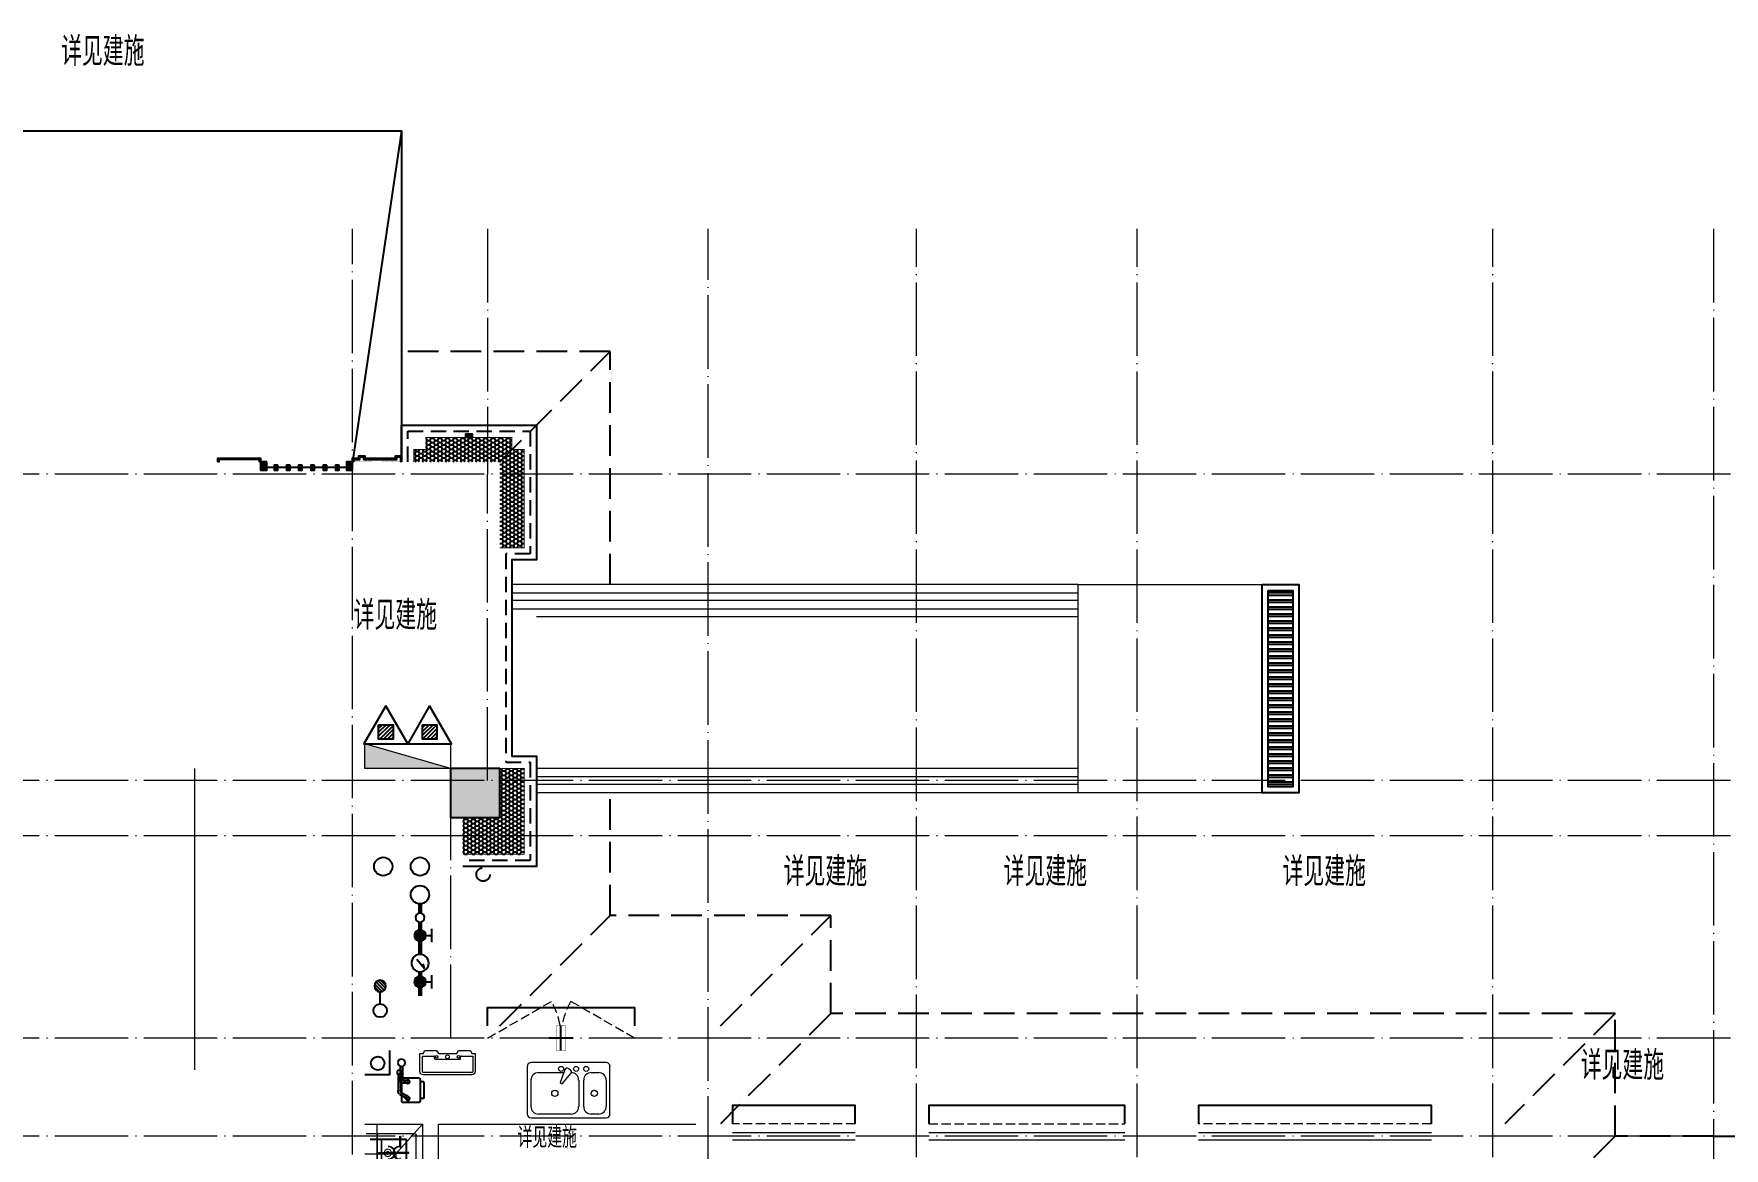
# Model space of a CAD drawing. Extents: x -518115 to 389031, y -231062 to 1628073.
# Drawn here: x 24617 to 38405, y 682660 to 691749 of the extents above; entities that cross this region are included whole.
import ezdxf

# ---------------------------------------------------------------- set-up
doc = ezdxf.new("R2010")
doc.units = 0
doc.header["$LTSCALE"] = 1000
doc.header["$MEASUREMENT"] = 0
for name, pattern in [('DASH', [0.35, 0.25, -0.1]), ('DOTE', [2.42, 2, -0.2, 0.02, -0.2]), ('HIDDEN', [0.375, 0.25, -0.125])]:
    doc.linetypes.add(name, pattern=pattern)
for name, color, linetype in [('A-EQPM-MECH', 191, 'Continuous'), ('AH-FURNITURE', 1, 'Continuous'), ('EQUIP_地漏', 7, 'Continuous'), ('EQUIP_消防', 7, 'Continuous'), ('IP-bath&kitchen-JOHNSON', 4, 'Continuous'), ('PUB_TEXT', 4, 'Continuous'), ('VPIPE-中水', 122, 'Continuous'), ('VPIPE-凝结', 150, 'Continuous'), ('VPIPE-废水', 31, 'Continuous'), ('VPIPE-消防', 1, 'TG_X'), ('VPIPE-给水', 3, 'TG_J'), ('VPIPE-雨水', 4, 'DASH'), ('卫生间', 6, 'Continuous'), ('建筑-排气道', 9, 'Continuous'), ('机电标识类', 1, 'Continuous'), ('污水', 3, 'Continuous'), ('看线', 251, 'Continuous'), ('立面', 73, 'Continuous'), ('立面-看线', 251, 'Continuous'), ('给水', 4, 'Continuous'), ('铝合金', 144, 'Continuous')]:
    doc.layers.add(name, color=color, linetype=linetype)
for name, color, linetype, lineweight in [('DOTE', 19, 'DOTE', 9), ('EQUIP_消火栓', 242, 'Continuous', 18), ('LVTRY', 1, 'Continuous', 13), ('PUB_HATCH', 8, 'Continuous', 9), ('STAIR', 2, 'Continuous', 18), ('WINDOW', 144, 'Continuous', 15), ('平面-栏杆', 135, 'Continuous', 15), ('平面-看线', 45, 'Continuous', 15), ('平面-空调室内机', 176, 'Continuous', 9), ('平面-空调预留孔', 173, 'Continuous', 15), ('空调', 76, 'Continuous', 13), ('立面-洞口示意', 152, 'Continuous', 13)]:
    doc.layers.add(name, color=color, linetype=linetype, lineweight=lineweight)
doc.styles.add('_TCH_AXIS', font='COMPLEX', dxfattribs={"bigfont": 'GBCBIG'})
doc.styles.add('DIM_FONT', font='SIMPLEX.shx', dxfattribs={"width": 0.56})
doc.styles.add('TG_LINETYPE', font='SIMPLEX', dxfattribs={"width": 0.8, "height": 3, "bigfont": 'HZTXT'})
doc.linetypes.add('TG_J', pattern='A,2,-0.22,["J",TG_LINETYPE,S=0.1,R=0,X=-0.18,Y=-0.15],0', length=2.22)
doc.linetypes.add('TG_X', pattern='A,4,-0.3,["X",TG_LINETYPE,S=0.1,R=0,X=-0.23,Y=-0.15],0', length=4.3)

# ---------------------------------------------------------------- blocks, each defined once
blk = doc.blocks.new('rtyg7uyhg')
at = {"layer": 'LVTRY'}
for p, q in [((193590, 45458), (193590, 45069)), ((194235, 45489), (193621, 45489)), ((193682, 45407), (193888, 45407)), ((193896, 45430), (193858, 45326)), ((193875, 45316), (193946, 45401)), ((193926, 45440), (193940, 45432)), ((194112, 45407), (194173, 45407)), ((194265, 45069), (194265, 45458)), ((193621, 45131), (193621, 45346)), ((193858, 45326), (193875, 45316)), ((194010, 45346), (194010, 45131)), ((194051, 45131), (194051, 45346)), ((194235, 45346), (194235, 45131)), ((193621, 45039), (194235, 45039)), ((193948, 45069), (193682, 45069)), ((194173, 45069), (194112, 45069))]:
    blk.add_line(p, q, dxfattribs=at)
for centre, radius in [((193866, 45438), 20.5), ((193989, 45438), 20.5), ((194071, 45438), 20.5), ((193815, 45238), 25.6), ((194137, 45238), 25.6)]:
    blk.add_circle(centre, radius, dxfattribs=at)
for centre, radius, start, end in [((193621, 45458), 30.7, 90, 180), ((193682, 45346), 61.4, 90, 180), ((193916, 45423), 20.5, 60, 159.4623), ((193930, 45414), 20.5, 320.5377, 60), ((193948, 45346), 61.4, 360, 90), ((194112, 45346), 61.4, 90, 180), ((194173, 45346), 61.4, 360, 90), ((194235, 45458), 30.7, 360, 90), ((193682, 45131), 61.4, 180, 270), ((193948, 45131), 61.4, 270, 360), ((194112, 45131), 61.4, 180, 270), ((194173, 45131), 61.4, 270, 360), ((193621, 45069), 30.7, 180, 270), ((194235, 45069), 30.7, 270, 360)]:
    blk.add_arc(centre, radius, start, end, dxfattribs=at)
at = {"layer": 'LVTRY', "style": 'DIM_FONT', "width": 0.8, "flags": 9}
for tag in ['YSIZE', 'XSIZE']:
    blk.add_attdef(tag, (193928, 45488), '', height=0.5, rotation=90, dxfattribs=at)
blk = doc.blocks.new('A$C60D053AF')
at = {"layer": 'AH-FURNITURE', "color": 8}
for p, q in [((233, -90), (128, -90)), ((233, -110), (128, -110)), ((193, -71), (328, -71)), ((193, -91), (328, -91)), ((245, -129), (245, -122)), ((265, -129), (265, -122)), ((342, -97), (370, -143)), ((356, -83), (384, -129)), ((255, -281), (255, -251)), ((393, -281), (393, -251)), ((255, -281), (393, -281))]:
    blk.add_line(p, q, dxfattribs=at)
for points in [[(170, -68, 1), (170, -94), (193, -94), (193, -68)], [(234, -251), (414, -251, 0.414214), (424, -241), (424, -111, 0.414214), (414, -101), (234, -101, 0.414214), (224, -111), (224, -241, 0.414214)], [(268, -122), (268, -107, 0.414214), (248, -87), (233, -87), (233, -113), (242, -113), (242, -122)], [(242, -152, 1), (268, -152), (268, -129), (242, -129)], [(384, -161, 1), (402, -143), (386, -127), (368, -145)]]:
    blk.add_lwpolyline(points, format="xyb", close=True, dxfattribs=at)
for centre, radius in [((100, -100), 30), ((255, -152), 15), ((393, -152), 15), ((255, -152), 10), ((393, -152), 10)]:
    blk.add_circle(centre, radius, dxfattribs=at)
for radius in [40, 20]:
    blk.add_arc((328, -111), radius, 45, 90, dxfattribs=at)
blk = doc.blocks.new('A-Kitchen-7')
at = {"layer": 'LVTRY'}
for p, q in [((-519, 780), (-7, 834)), ((-515, 756), (-519, 780)), ((-4, 811), (-515, 756)), ((515, 756), (-515, 756)), ((-515, 756), (-515, 40)), ((-486, 761), (-485, 756)), ((-29, 767), (-112, 756)), ((-29, 767), (-35, 806)), ((-7, 834), (-4, 811)), ((515, 780), (0, 780)), ((0, 756), (0, 780)), ((515, 756), (515, 780)), ((515, 40), (515, 756)), ((-515, 40), (515, 40))]:
    blk.add_line(p, q, dxfattribs=at)
blk.add_lwpolyline([(-469, 40), (-469, 0), (469, 0), (469, 40)], close=True, dxfattribs=at)
blk = doc.blocks.new('*U70')
h = blk.add_hatch(color=5)
h.set_gradient(color1=(0, 0, 255), rotation=180, tint=1)
h.paths.add_polyline_path([(0, 0), (-6.35, -6.35), (-6.35, -2.159), (-15, -2.159), (-15, 2.159), (-6.35, 2.159), (-6.35, 6.35)])
at = {"color": 0, "linetype": 'Continuous'}
blk.add_lwpolyline([(0, 0), (-6.35, -6.35), (-6.35, -2.159), (-15, -2.159), (-15, 2.159), (-6.35, 2.159), (-6.35, 6.35)], close=True, dxfattribs=at)
blk = doc.blocks.new('sgrsefv')
at = {"layer": 'PUB_HATCH'}
blk.add_hatch(color=256, dxfattribs=at).paths.add_polyline_path([(1112933, 840916), (1112933, 840646), (1113073, 840646), (1113073, 840661), (1112968, 840661), (1112948, 840681), (1112948, 840881), (1112968, 840901), (1113288, 840901), (1113308, 840881), (1113308, 840681), (1113288, 840661), (1113183, 840661), (1113183, 840646), (1113323, 840646), (1113323, 840916)])
at = {"layer": 'LVTRY', "color": 1}
for p, q in [((1113073, 840661), (1113073, 840646)), ((1113183, 840661), (1113183, 840646))]:
    blk.add_line(p, q, dxfattribs=at)
for points in [[(1112918, 840931), (1113338, 840931), (1113338, 840631), (1112918, 840631)], [(1112933, 840916), (1113323, 840916), (1113323, 840646), (1112933, 840646)], [(1113288, 840661), (1112968, 840661), (1112948, 840681), (1112948, 840881), (1112968, 840901), (1113288, 840901), (1113308, 840881), (1113308, 840681), (1113288, 840661)]]:
    blk.add_lwpolyline(points, close=True, dxfattribs=at)
at = {"layer": '立面-洞口示意'}
blk.add_lwpolyline([(1112918, 840931), (1113182, 840837), (1113338, 840631)], dxfattribs=at)
at = {"layer": '建筑-排气道', "xscale": -5, "yscale": 5, "zscale": 5, "rotation": 270}
blk.add_blockref('*U70', (1113118, 840599), dxfattribs=at)
blk = doc.blocks.new('FRSDFDGDGDRGDR')
at = {"layer": '平面-空调预留孔'}
for p, q in [((699612, 775044), (699612, 775441)), ((699619, 775448), (699746, 775448)), ((699720, 775342), (699720, 775143)), ((699727, 775349), (699740, 775349)), ((699746, 775448), (699746, 775355)), ((699746, 775037), (699619, 775037)), ((699727, 775136), (699740, 775136)), ((699746, 775130), (699746, 775037))]:
    blk.add_line(p, q, dxfattribs=at)
blk.add_lwpolyline([(699766, 775167), (699793, 775154), (699793, 775057), (699766, 775044), (699766, 775018), (699619, 775018, -0.414214), (699593, 775044), (699593, 775441, -0.414214), (699619, 775468), (699766, 775468), (699766, 775441), (699793, 775428), (699793, 775332), (699766, 775318)], format="xyb", close=True, dxfattribs=at)
for centre, radius in [((699740, 775332), 10.6), ((699740, 775243), 15.8), ((699740, 775154), 10.6)]:
    blk.add_circle(centre, radius, dxfattribs=at)
for centre, start, end in [((699619, 775441), 90, 180), ((699727, 775342), 90, 180), ((699740, 775355), 270, 360), ((699619, 775044), 180, 270), ((699727, 775143), 180, 270), ((699740, 775130), 0, 90)]:
    blk.add_arc(centre, 6.6, start, end, dxfattribs=at)
blk = doc.blocks.new('GDGDRGDRGRD')
at = {"layer": 'LVTRY', "color": 251}
for p, q in [((430081, 371515), (429865, 371758)), ((430335, 371758), (429865, 371758)), ((429865, 371758), (429865, 370858)), ((430235, 370858), (430235, 371758)), ((430335, 371515), (430081, 371515)), ((430081, 371515), (430081, 371100)), ((429865, 370858), (430081, 371100)), ((430081, 371100), (430335, 371100)), ((429865, 370858), (430335, 370858))]:
    blk.add_line(p, q, dxfattribs=at)
at = {"layer": 'LVTRY'}
for p, q in [((429915, 370948), (429915, 371668)), ((429925, 371678), (430325, 371678)), ((429995, 371628), (429995, 371418)), ((430000, 371628), (430000, 371418)), ((430290, 371638), (430005, 371638)), ((430290, 371633), (430005, 371633)), ((430045, 371658), (430045, 371568)), ((430050, 371658), (430045, 371658)), ((430050, 371568), (430050, 371658)), ((430195, 371418), (430195, 371628)), ((430200, 371418), (430200, 371628)), ((430235, 371668), (430235, 370948)), ((429975, 371526), (430102, 371526)), ((429975, 371521), (429975, 371526)), ((430102, 371521), (429975, 371521)), ((430045, 371568), (430050, 371568)), ((430045, 371388), (430045, 371478)), ((430045, 371478), (430050, 371478)), ((430050, 371478), (430050, 371388)), ((430220, 371526), (430092, 371526)), ((430092, 371526), (430092, 371521)), ((430092, 371521), (430220, 371521)), ((430102, 371526), (430102, 371521)), ((430220, 371521), (430220, 371526)), ((430235, 371100), (430235, 371515)), ((429935, 371358), (429974, 371358)), ((429955, 371339), (429955, 371378)), ((430005, 371413), (430290, 371413)), ((430005, 371408), (430290, 371408)), ((430050, 371388), (430045, 371388)), ((429935, 371258), (429974, 371258)), ((429955, 371239), (429955, 371278)), ((429995, 370988), (429995, 371198)), ((430000, 370988), (430000, 371198)), ((430005, 371208), (430290, 371208)), ((430005, 371203), (430290, 371203)), ((430045, 371228), (430045, 371138)), ((430050, 371228), (430045, 371228)), ((430050, 371138), (430050, 371228)), ((430195, 371198), (430195, 370988)), ((430200, 371198), (430200, 370988)), ((430102, 371096), (429975, 371096)), ((429975, 371096), (429975, 371091)), ((429975, 371091), (430102, 371091)), ((430045, 371138), (430050, 371138)), ((430045, 370958), (430045, 371048)), ((430045, 371048), (430050, 371048)), ((430050, 371048), (430050, 370958)), ((430092, 371091), (430092, 371096)), ((430092, 371096), (430220, 371096)), ((430220, 371091), (430092, 371091)), ((430102, 371091), (430102, 371096)), ((430220, 371096), (430220, 371091)), ((430325, 370938), (429925, 370938)), ((430290, 370983), (430005, 370983)), ((430290, 370978), (430005, 370978)), ((430050, 370958), (430045, 370958))]:
    blk.add_line(p, q, dxfattribs=at)
blk.add_lwpolyline([(429609, 370758), (429735, 370758), (429735, 371758), (427635, 371758)], dxfattribs=at)
for centre, radius in [((430147, 371523), 29.7), ((430147, 371523), 11.7), ((429955, 371358), 17), ((429955, 371258), 17), ((430147, 371093), 29.7), ((430147, 371093), 11.7)]:
    blk.add_circle(centre, radius, dxfattribs=at)
for centre, radius, start, end in [((429925, 371668), 10, 90, 180), ((430005, 371628), 10, 90, 180), ((430005, 371628), 5, 90, 180), ((430190, 371628), 10, 0, 90), ((430190, 371628), 5, 0, 90), ((430225, 371668), 10, 0, 90), ((430047, 371523), 56.7, 2.2742, 87.7258), ((430047, 371523), 52.2, 2.4704, 87.5296), ((430047, 371523), 56.7, 272.2742, 357.7258), ((430047, 371523), 52.2, 272.4704, 357.5296), ((430147, 371523), 56.7, 92.2742, 177.7258), ((430147, 371523), 56.7, 182.2742, 267.7258), ((430147, 371523), 52.2, 92.4704, 177.5296), ((430147, 371523), 52.2, 182.4704, 267.5296), ((430005, 371418), 10, 180, 270), ((430005, 371418), 5, 180, 270), ((430190, 371418), 5, 270, 0), ((430190, 371418), 10, 270, 0), ((430005, 371198), 10, 90, 180), ((430005, 371198), 5, 90, 180), ((430190, 371198), 10, 0, 90), ((430190, 371198), 5, 0, 90), ((430047, 371093), 56.7, 2.2742, 87.7258), ((430047, 371093), 52.2, 2.4704, 87.5296), ((430047, 371093), 56.7, 272.2742, 357.7258), ((430047, 371093), 52.2, 272.4704, 357.5296), ((430147, 371093), 56.7, 92.2742, 177.7258), ((430147, 371093), 56.7, 182.2742, 267.7258), ((430147, 371093), 52.2, 92.4704, 177.5296), ((430147, 371093), 52.2, 182.4704, 267.5296), ((429925, 370948), 10, 180, 270), ((430005, 370988), 10, 180, 270), ((430005, 370988), 5, 180, 270), ((430190, 370988), 5, 270, 0), ((430190, 370988), 10, 270, 0), ((430225, 370948), 10, 270, 0)]:
    blk.add_arc(centre, radius, start, end, dxfattribs=at)
at = {"xscale": -1, "rotation": 270}
blk.add_blockref('FRSDFDGDGDRGDR', (-345583, -327434), dxfattribs=at)
for name, p, rotation in [('A$C60D053AF', (430135, 372358), 270), ('sgrsefv', (1543253, 1211090), 180)]:
    blk.add_blockref(name, p, dxfattribs=dict(rotation=rotation))
at = {"xscale": -1}
blk.add_blockref('rtyg7uyhg', (622600, 326770), dxfattribs=at)
at = {"layer": 'LVTRY', "color": 1, "extrusion": (0, 0, -1), "xscale": -0.7999999999883585, "yscale": 0.7999999999883585, "zscale": -0.7999999999883585}
blk.add_blockref('A-Kitchen-7', (-429197, 370159), dxfattribs=at)
blk = doc.blocks.new('A$C2705576B')
at = {"layer": '给水'}
h = blk.add_hatch(color=256, dxfattribs=at)
edge = h.paths.add_edge_path()
edge.add_arc((417, -1741), 47.2, 0, 360)
h = blk.add_hatch(color=256, dxfattribs=at)
edge = h.paths.add_edge_path()
edge.add_arc((795, -1741), 47.2, 0, 360)
for p, q in [((363, -1645), (472, -1645)), ((417, -1741), (417, -1645)), ((740, -1645), (849, -1645)), ((795, -1741), (795, -1645)), ((601, -1768), (525, -1704)), ((525, -1704), (564, -1715))]:
    blk.add_line(p, q, dxfattribs=at)
at = {"layer": '给水', "const_width": 35.4}
for points in [[(499, -1741), (302, -1741)], [(903, -1741), (641, -1741)], [(1053, -1741), (978, -1741)]]:
    blk.add_lwpolyline(points, dxfattribs=at)
at = {"layer": '给水'}
for centre, radius in [((417, -1741), 47.2), ((570, -1741), 70.8), ((795, -1741), 47.2), ((941, -1741), 37.5)]:
    blk.add_circle(centre, radius, dxfattribs=at)
blk = doc.blocks.new('$TwtSys$00000141')
at = {"color": 1}
for p, q in [((-47, 4), (-5, 46)), ((-47, 4), (-5, 46)), ((-44, -18), (18, 44)), ((-44, -18), (18, 44)), ((-33, -33), (33, 33)), ((-33, -33), (33, 33)), ((-16, -44), (44, 16)), ((-16, -44), (44, 16)), ((6, -46), (46, -6)), ((6, -46), (46, -6))]:
    blk.add_line(p, q, dxfattribs=at)
blk.add_circle((0, 0), 47, dxfattribs=at)
blk.add_circle((0, 0), 47, dxfattribs=at)
blk = doc.blocks.new('dongkong')
blk.add_wipeout([(-603756, 210771), (-603756, 210571), (-603836, 210571), (-603836, 210771)])
at = {"layer": '机电标识类', "color": 250, "linetype": 'DASH', "ltscale": 400}
for p, q in [((-603796, 210771), (-603796, 210571)), ((-603896, 210671), (-603696, 210671))]:
    blk.add_line(p, q, dxfattribs=at)
at = {"layer": '空调', "color": 6, "linetype": 'DASH', "const_width": 2}
blk.add_lwpolyline([(-603756, 210771), (-603756, 210571), (-603836, 210571), (-603836, 210771)], close=True, dxfattribs=at)
blk = doc.blocks.new('A$C1F074C3D')
at = {"layer": 'STAIR'}
blk.add_line((-1190, 4160), (-1190, 1703), dxfattribs=at)
blk = doc.blocks.new('$TwtSys$00000434')
for p, q in [((-0.5, 0.5), (-0.5, -0.5)), ((-0.5, -0.5), (0.5, 0.5)), ((0.5, 0.5), (-0.5, 0.5)), ((0.5, -0.5), (0.5, 0.5)), ((-0.5, -0.5), (0.5, -0.5))]:
    blk.add_line(p, q)
blk.add_solid([(0.5, -0.5), (0.5, 0.5), (-0.5, -0.5)])
blk = doc.blocks.new('$TwtSys$00000546')
h = blk.add_hatch()
h.set_pattern_fill('ANSI31', color=1, scale=200, style=0)
h.set_pattern_definition([(45, (-38543.802, -6670.83), (-17.67767, 17.67767), [])])
h.paths.add_polyline_path([(-65, 174), (65, 174), (65, 44), (-65, 44)])
at = {"color": 1}
for points in [[(0, 344), (-198, 0), (198, 0)], [(-65, 174), (65, 174), (65, 44), (-65, 44)]]:
    blk.add_lwpolyline(points, close=True, dxfattribs=at)
blk = doc.blocks.new('HFHFTHFD')
at = {"layer": 'DOTE', "linetype": 'DOTE', "ltscale": 0.3}
for p, q in [((434517, 603949), (434517, 612949)), ((437417, 604549), (437417, 612949)), ((439117, 601749), (439117, 612949)), ((440917, 601749), (440917, 612949)), ((443817, 601749), (443817, 612949)), ((445617, 612949), (445617, 593449)), ((472617, 610949), (418617, 610949)), ((435617, 608449), (435617, 610949)), ((472617, 608449), (418617, 608449)), ((435317, 606349), (435317, 608449)), ((472617, 607999), (418617, 607999)), ((472617, 606349), (418617, 606349)), ((472617, 605549), (418617, 605549))]:
    blk.add_line(p, q, dxfattribs=at)
blk = doc.blocks.new('A$C148B7D8E')
at = {"layer": '卫生间', "color": 159, "linetype": 'DASH', "true_color": 0x22346e}
for p, q in [((15200, 14500), (16100, 15400)), ((15200, 9900), (16100, 10800)), ((17000, 9900), (17900, 10800)), ((17900, 10000), (17000, 9100)), ((24300, 10000), (23400, 9100)), ((24300, 9000), (23400, 8100))]:
    blk.add_line(p, q, dxfattribs=at)
for points in [[(16100, 13500), (16100, 15400), (14400, 15400)], [(25100, 9000), (24300, 9000), (24300, 10000), (17900, 10000), (17900, 10800), (16100, 10800), (16100, 11800)]]:
    blk.add_lwpolyline(points, dxfattribs=at)
blk = doc.blocks.new('A$C028C60F5')
at = {"color": 6}
blk.add_lwpolyline([(400, 0), (0, 0), (0, -400), (400, -400)], close=True, dxfattribs=at)
at = {"layer": 'PUB_HATCH'}
blk.add_solid([(0, -400), (400, -400), (0, 0), (400, 0)], dxfattribs=at)
blk = doc.blocks.new('A$C3EFA6995')
for p in [(9700, -2400), (15900, -2400)]:
    blk.add_blockref('A$C028C60F5', p)
blk = doc.blocks.new('A$C787F6C08')
h = blk.add_hatch()
h.set_pattern_fill('ANSI32', color=246, scale=12, angle=135)
h.set_pattern_definition([(180, (0, 0), (-4e-15, -57.15), []), (180, (-19.05, 19.05), (-4e-15, -57.15), [])])
h.paths.add_polyline_path([(50, -1650), (250, -1650), (250, -50), (50, -50)])
at = {"color": 246}
for points in [[(0, 0), (300, 0), (300, -1700), (0, -1700)], [(50, -50), (250, -50), (250, -1650), (50, -1650)]]:
    blk.add_lwpolyline(points, close=True, dxfattribs=at)

msp = doc.modelspace()

# ---------------------------------------------------------------- hatches: boundary and pattern name
at = {"layer": '立面'}
h = msp.add_hatch(dxfattribs=at)
h.set_pattern_fill('ANSI31', color=251, scale=2)
h.set_pattern_definition([(45, (-866233.452, -107108.3295), (-2.24506403, 2.24506403), [])])
h.paths.add_polyline_path([(28191.3, 688457.2), (28141.3, 688457.2), (28141.3, 688487.2), (28191.3, 688487.2)])
h = msp.add_hatch(dxfattribs=at)
h.set_pattern_fill('ANSI31', color=251, scale=2)
h.set_pattern_definition([(45, (-866433.452, -108177.829), (-2.24506403, 2.24506403), [])])
edge = h.paths.add_edge_path()
edge.add_line((26466.6, 688257.2), (26456.6, 688257.2))
edge.add_line((26456.6, 688257.2), (26456.6, 688277.2))
edge.add_line((26456.6, 688277.2), (26126.6, 688277.2))
edge.add_line((26126.6, 688277.2), (26126.6, 688257.3))
edge.add_line((26126.6, 688257.3), (26116.6, 688257.2))
edge.add_line((26116.6, 688257.2), (26116.6, 688287.2))
edge.add_line((26116.6, 688287.2), (26466.6, 688287.2))
edge.add_line((26466.6, 688287.2), (26466.6, 688257.2))
h = msp.add_hatch(dxfattribs=at)
h.set_pattern_fill('ANSI31', color=251, scale=2)
h.set_pattern_definition([(45, (-677585.9357, -266823.3383), (-2.24506403, 2.24506403), [])])
h.paths.add_polyline_path([(26516.6, 688257.2), (26466.6, 688257.2), (26466.6, 688190.5), (26516.6, 688190.5)])
h = msp.add_hatch(dxfattribs=at)
h.set_pattern_fill('ANSI31', color=251, scale=2)
h.set_pattern_definition([(45, (-677675.9383, -266823.3472), (-2.24506403, 2.24506403), [])])
h.paths.add_polyline_path([(26606.6, 688230.2), (26576.6, 688230.2), (26576.6, 688190.5), (26606.6, 688190.5)])
h = msp.add_hatch(dxfattribs=at)
h.set_pattern_fill('ANSI31', color=251, scale=2)
h.set_pattern_definition([(45, (-677775.9383, -266823.3463), (-2.24506403, 2.24506403), [])])
h.paths.add_polyline_path([(26706.6, 688230.2), (26676.6, 688230.2), (26676.6, 688190.5), (26706.6, 688190.5)])
h = msp.add_hatch(dxfattribs=at)
h.set_pattern_fill('ANSI31', color=251, scale=2)
h.set_pattern_definition([(45, (-677875.9383, -266823.3454), (-2.24506403, 2.24506403), [])])
h.paths.add_polyline_path([(26806.6, 688230.2), (26776.6, 688230.2), (26776.6, 688190.5), (26806.6, 688190.5)])
h = msp.add_hatch(dxfattribs=at)
h.set_pattern_fill('ANSI31', color=251, scale=2)
h.set_pattern_definition([(45, (-677975.9383, -266823.3444), (-2.24506403, 2.24506403), [])])
h.paths.add_polyline_path([(26906.6, 688230.2), (26876.6, 688230.2), (26876.6, 688190.5), (26906.6, 688190.5)])
h = msp.add_hatch(dxfattribs=at)
h.set_pattern_fill('ANSI31', color=251, scale=2)
h.set_pattern_definition([(45, (-678075.9383, -266823.3435), (-2.24506403, 2.24506403), [])])
h.paths.add_polyline_path([(27006.6, 688230.2), (26976.6, 688230.2), (26976.6, 688190.5), (27006.6, 688190.5)])
h = msp.add_hatch(dxfattribs=at)
h.set_pattern_fill('ANSI31', color=251, scale=2)
h.set_pattern_definition([(45, (-678175.9383, -266823.3426), (-2.24506403, 2.24506403), [])])
h.paths.add_polyline_path([(27106.6, 688230.2), (27076.6, 688230.2), (27076.6, 688190.5), (27106.6, 688190.5)])
h = msp.add_hatch(dxfattribs=at)
h.set_pattern_fill('ANSI31', color=251, scale=2)
h.set_pattern_definition([(45, (-678285.939, -266823.342), (-2.24506403, 2.24506403), [])])
h.paths.add_polyline_path([(27216.6, 688257.2), (27166.6, 688257.2), (27166.6, 688190.5), (27216.6, 688190.5)])
h = msp.add_hatch(dxfattribs=at)
h.set_pattern_fill('ANSI31', color=251, scale=2)
h.set_pattern_definition([(45, (-678225.7032, -266823.1597), (-2.24506403, 2.24506403), [])])
h.paths.add_polyline_path([(27616.3, 688257.3), (27216.6, 688257.3), (27216.6, 688287.3), (27266.6, 688287.3), (27266.6, 688307.4), (27316.6, 688307.4), (27316.6, 688287.4), (27566.5, 688287.1), (27566.6, 688307.4), (27616.3, 688307.4)])
h.paths.add_polyline_path([(27606.3, 688257.3), (27226.6, 688257.3), (27226.6, 688277.3), (27276.6, 688277.3), (27276.6, 688297.4), (27306.6, 688297.4), (27306.6, 688277.4), (27576.4, 688277.1), (27576.5, 688297.4), (27606.3, 688297.4)])
at = {"layer": '立面-看线'}
h = msp.add_hatch(dxfattribs=at)
h.set_pattern_fill('HONEY', color=256, scale=13)
h.set_pattern_definition([(0, (-407200.637, 156240.446), (30.95625, 17.872595), [20.6375, -41.275]), (120, (-407200.637, 156240.446), (-30.9562463, 17.8726014), [20.6375, -41.275]), (60, (-407200.637, 156240.446), (3.7e-06, 35.7451964), [-41.275, 20.6375])])
h.paths.add_polyline_path([(27816.3, 688357.2), (27816.3, 688457.2), (28516.3, 688457.2), (28516.3, 688357.2), (28616.3, 688357.2), (28616.3, 687557.2), (28416.6, 687557.2), (28416.6, 688257.2), (27717.2, 688257.2), (27717.2, 688357.2)])
h = msp.add_hatch(dxfattribs=at)
h.set_pattern_fill('HONEY', color=256, scale=13)
h.set_pattern_definition([(0, (-407300, 152740.447), (30.95625, 17.872595), [20.6375, -41.275]), (120, (-407300, 152740.447), (-30.9562463, 17.8726014), [20.6375, -41.275]), (60, (-407300, 152740.447), (3.7e-06, 35.7451964), [-41.275, 20.6375])])
h.paths.add_polyline_path([(28116.6, 685357.2), (28416.6, 685357.2), (28416.6, 685757.2), (28616, 685757.2), (28616, 685057.2), (28116.6, 685057.2)])

# ---------------------------------------------------------------- linework, layer by layer
at = {"color": 1, "const_width": 8}
for points in [[(28416.6, 687557.2), (28616.3, 687557.2), (28616.3, 688357.2), (28516.3, 688357.2), (28516.3, 688457.2), (28226.3, 688457.2), (28226.3, 688457.2), (28106.3, 688457.2), (28106.3, 688457.2), (27816.3, 688457.2), (27816.3, 688357.2), (27716.3, 688357.2), (27716.3, 688257.2)], [(28416.6, 685757.2), (28616.6, 685757.2), (28616.6, 685057.2), (28116.6, 685057.2)]]:
    msp.add_lwpolyline(points, dxfattribs=at)
at = {"layer": 'A-EQPM-MECH', "color": 2}
for points in [[(22616.8, 688257.2), (22616.8, 690957.2), (27616.8, 690957.2), (27616.8, 688257.2)], [(27616.6, 690957.2), (27216.6, 688257.2)]]:
    msp.add_lwpolyline(points, dxfattribs=at)
at = {"layer": 'DOTE', "linetype": 'DOTE', "ltscale": 0.3}
msp.add_line((28316.6, 690157.2), (28316.6, 688157.2), dxfattribs=at)
at = {"layer": 'IP-bath&kitchen-JOHNSON', "color": 8}
msp.add_lwpolyline([(27516.6, 683457.2), (27516.6, 683257.2), (27316.6, 683257.2)], dxfattribs=at)
at = {"layer": 'STAIR'}
msp.add_line((28716.3, 686997.4), (33136.3, 686997.4), dxfattribs=at)
msp.add_lwpolyline([(33136.3, 687257.4), (34636.3, 687257.4), (34636.3, 685557.4), (33136.3, 685557.4)], close=True, dxfattribs=at)
at = {"layer": 'VPIPE-中水', "linetype": 'Continuous'}
msp.add_circle((27421.8, 683352.2), 55, dxfattribs=at)
at = {"layer": 'VPIPE-凝结'}
msp.add_line((27441.6, 683837.2), (27441.6, 683935.2), dxfattribs=at)
at = {"layer": 'VPIPE-废水'}
msp.add_circle((27441.6, 683782.2), 55, dxfattribs=at)
at = {"layer": 'VPIPE-消防', "linetype": 'Continuous'}
msp.add_circle((27466.6, 684957.2), 75, dxfattribs=at)
at = {"layer": 'VPIPE-给水', "linetype": 'Continuous'}
for centre in [(27766.6, 684957.2), (27766.6, 684727.2)]:
    msp.add_circle(centre, 75, dxfattribs=at)
at = {"layer": 'VPIPE-雨水'}
msp.add_circle((28281.6, 684892.2), 55, dxfattribs=at)
at = {"layer": 'WINDOW', "color": 250, "linetype": 'DASH', "ltscale": 0.3}
for points in [[(28318.4, 683557.2), (28838, 683857.2, -0.1316523), (28918.4, 683557.2)], [(29516.6, 683557.2), (28997, 683857.2, 0.1316523), (28916.6, 683557.2)]]:
    msp.add_lwpolyline(points, format="xyb", dxfattribs=at)
at = {"layer": '平面-栏杆'}
for p, q in [((33136.3, 687187.4), (28516.6, 687187.4)), ((33136.3, 687127.4), (28516.6, 687127.4)), ((33136.3, 685687.4), (28716.6, 685687.4)), ((33136.3, 685627.4), (28716.6, 685627.4))]:
    msp.add_line(p, q, dxfattribs=at)
for points in [[(30316.6, 682787.3), (31316.6, 682787.5)], [(30316.6, 682727.3), (31316.6, 682727.5)], [(31916.6, 682787.2), (33516.6, 682787.5)], [(31916.6, 682727.2), (33516.6, 682727.5)], [(34116.6, 682787.2), (36016.6, 682787.5)], [(34116.6, 682727.2), (36016.6, 682727.5)]]:
    msp.add_lwpolyline(points, dxfattribs=at)
at = {"layer": '平面-看线'}
for p, q in [((33136.3, 687257.4), (28516.6, 687257.4)), ((33136.3, 687057.4), (33136.3, 687257.4)), ((33136.3, 687057.4), (28516.6, 687057.4)), ((33136.3, 685757.4), (28716.6, 685757.4)), ((33136.3, 685557.4), (33136.3, 685757.4)), ((33136.3, 685557.4), (28716.6, 685557.4))]:
    msp.add_line(p, q, dxfattribs=at)
at = {"layer": '平面-看线', "linetype": 'DASH', "ltscale": 0.3}
for points in [[(31316.6, 682857.2), (30316.6, 682857.2)], [(31916.6, 682857.2), (33516.6, 682857.2)], [(36016.6, 682857.2), (34116.6, 682857.2)]]:
    msp.add_lwpolyline(points, dxfattribs=at)
at = {"layer": '看线', "color": 201}
msp.add_lwpolyline([(27616.3, 688257.2), (27616.3, 688557.2), (28716.3, 688557.2), (28716.3, 687457.2), (28516.6, 687457.2), (28516.6, 685857.2), (28716.6, 685857.2), (28716.6, 684957.2), (28116.6, 684957.2)], dxfattribs=at)
at = {"layer": '看线', "color": 201, "linetype": 'HIDDEN', "ltscale": 0.5}
msp.add_lwpolyline([(27666.3, 688257.2), (27666.3, 688507.2), (28666.3, 688507.2), (28666.3, 687507.2), (28466.6, 687507.2), (28466.6, 685807.2), (28666.6, 685807.2), (28666.6, 685007.2), (28116.6, 685007.2)], dxfattribs=at)
at = {"layer": '看线', "color": 202, "ltscale": 0.5}
for points in [[(31316.6, 682857.2), (31316.6, 683007.2), (30316.6, 683007.2), (30316.6, 682857.2)], [(33516.6, 682857.2), (33516.6, 683007.2), (31916.6, 683007.2), (31916.6, 682857.2)], [(36016.6, 682857.2), (36016.6, 683007.2), (34116.6, 683007.2), (34116.6, 682857.2)]]:
    msp.add_lwpolyline(points, dxfattribs=at)
at = {"layer": '立面', "color": 6}
for p, q in [((27006.6, 688230.2), (26976.6, 688230.2)), ((26976.6, 688230.2), (26976.6, 688190.5)), ((26976.6, 688190.5), (27006.6, 688190.5)), ((27006.6, 688190.5), (27006.6, 688230.2))]:
    msp.add_line(p, q, dxfattribs=at)
at = {"layer": '立面', "color": 251}
msp.add_lwpolyline([(28191.3, 688457.2), (28141.3, 688457.2), (28141.3, 688487.2), (28191.3, 688487.2)], close=True, dxfattribs=at)
msp.add_lwpolyline([(26466.6, 688257.2), (26456.6, 688257.2), (26456.6, 688277.2), (26126.6, 688277.2), (26126.6, 688257.3), (26116.6, 688257.2), (26116.6, 688287.2), (26466.6, 688287.2), (26466.6, 688257.2)], dxfattribs=at)
at = {"layer": '立面', "color": 6}
for points in [[(26516.6, 688257.2), (26466.6, 688257.2), (26466.6, 688190.5), (26516.6, 688190.5)], [(26606.6, 688230.2), (26576.6, 688230.2), (26576.6, 688190.5), (26606.6, 688190.5)], [(26706.6, 688230.2), (26676.6, 688230.2), (26676.6, 688190.5), (26706.6, 688190.5)], [(26806.6, 688230.2), (26776.6, 688230.2), (26776.6, 688190.5), (26806.6, 688190.5)], [(26906.6, 688230.2), (26876.6, 688230.2), (26876.6, 688190.5), (26906.6, 688190.5)], [(27216.6, 688257.2), (27166.6, 688257.2), (27166.6, 688190.5), (27216.6, 688190.5)]]:
    msp.add_lwpolyline(points, close=True, dxfattribs=at)
at = {"layer": '铝合金', "color": 6}
for p, q in [((26576.6, 688210.3), (26516.6, 688210.3)), ((26676.6, 688210.3), (26606.6, 688210.3)), ((26776.6, 688210.3), (26706.6, 688210.3)), ((26876.6, 688210.3), (26806.6, 688210.3)), ((26976.6, 688210.3), (26906.6, 688210.3)), ((27076.6, 688210.3), (27006.6, 688210.3)), ((27166.6, 688210.3), (27106.6, 688210.3))]:
    msp.add_line(p, q, dxfattribs=at)
for points in [[(28191.3, 688457.2), (28141.3, 688457.2), (28141.3, 688487.2), (28191.3, 688487.2)], [(26516.6, 688257.2), (26466.6, 688257.2), (26466.6, 688190.5), (26516.6, 688190.5)], [(26606.6, 688230.2), (26576.6, 688230.2), (26576.6, 688190.5), (26606.6, 688190.5)], [(26706.6, 688230.2), (26676.6, 688230.2), (26676.6, 688190.5), (26706.6, 688190.5)], [(26806.6, 688230.2), (26776.6, 688230.2), (26776.6, 688190.5), (26806.6, 688190.5)], [(26906.6, 688230.2), (26876.6, 688230.2), (26876.6, 688190.5), (26906.6, 688190.5)], [(27006.6, 688230.2), (26976.6, 688230.2), (26976.6, 688190.5), (27006.6, 688190.5)], [(27106.6, 688230.2), (27076.6, 688230.2), (27076.6, 688190.5), (27106.6, 688190.5)], [(27216.6, 688257.2), (27166.6, 688257.2), (27166.6, 688190.5), (27216.6, 688190.5)]]:
    msp.add_lwpolyline(points, close=True, dxfattribs=at)
for points in [[(26466.6, 688257.2), (26456.6, 688257.2), (26456.6, 688277.2), (26126.6, 688277.2), (26126.6, 688257.3), (26116.6, 688257.2), (26116.6, 688287.2), (26466.6, 688287.2), (26466.6, 688257.2)], [(27216.6, 688257.3), (27216.6, 688287.3), (27266.6, 688287.3), (27266.6, 688307.4), (27316.6, 688307.4), (27316.6, 688287.4), (27566.5, 688287.1), (27566.6, 688307.4), (27616.3, 688307.4), (27616.3, 688257.3)], [(27226.6, 688257.3), (27226.6, 688277.3), (27276.6, 688277.3), (27276.6, 688297.4), (27306.6, 688297.4), (27306.6, 688277.4), (27576.4, 688277.1), (27576.5, 688297.4), (27606.3, 688297.4), (27606.3, 688257.3)]]:
    msp.add_lwpolyline(points, dxfattribs=at)

# ---------------------------------------------------------------- block references
at = {"xscale": -1}
for name, p in [('A$C148B7D8E', (63416.6, 673757.2)), ('GDGDRGDRGRD', (457651.4, 311098.8))]:
    msp.add_blockref(name, p, dxfattribs=at)
for name, p in [('A$C787F6C08', (34636.3, 687257.4)), ('A$C3EFA6995', (12116.6, 688157.2)), ('A$C1F074C3D', (27116.6, 681597.2))]:
    msp.add_blockref(name, p)
at = {"layer": 'EQUIP_地漏', "xscale": -1, "rotation": 359.999999999891}
msp.add_blockref('$TwtSys$00000141', (27441.6, 683982.2), dxfattribs=at)
at = {"layer": 'EQUIP_消火栓', "xscale": -700, "yscale": 200, "zscale": 700}
msp.add_blockref('$TwtSys$00000434', (27666.6, 685857.2), dxfattribs=at)
at = {"layer": 'EQUIP_消防', "xscale": 0.9, "yscale": 0.9, "zscale": 0.9}
for p in [(27488, 685957.2), (27845.1, 685957.2)]:
    msp.add_blockref('$TwtSys$00000546', p, dxfattribs=at)
at = {"layer": '污水', "xscale": -1, "rotation": 269.999999999891}
msp.add_blockref('A$C2705576B', (29507.8, 683599.3), dxfattribs=at)

# ---------------------------------------------------------------- texts
at = {"layer": 'PUB_TEXT', "style": '_TCH_AXIS'}
for height, p in [(236.31, (24839, 691487)), (236.31, (27225.2, 686887.9)), (236.31, (30732.9, 684797.1)), (236.31, (32527, 684797.1)), (236.31, (34802.3, 684797.1)), (236.31, (37234.2, 683217.1)), (168.79, (28561.7, 682662.3))]:
    msp.add_text('详见建施', height=height, dxfattribs=at).set_placement(p)

# ---------------------------------------------------------------- next in the draw order: block references
at = {"layer": '平面-空调室内机', "ltscale": 0.3, "rotation": 180}
msp.add_blockref('dongkong', (-574879.5, 894228), dxfattribs=at)

# ---------------------------------------------------------------- next in the draw order: linework, layer by layer
at = {"layer": '看线', "color": 202, "ltscale": 0.5}
msp.add_lwpolyline([(28316.6, 683657.2), (28316.6, 683807.2), (29516.6, 683807.2), (29516.6, 683657.2)], dxfattribs=at)

# ---------------------------------------------------------------- next in the draw order: block references
for name, p in [('HFHFTHFD', (-407300, 77208.4)), ('A$C148B7D8E', (13216.6, 673757.2))]:
    msp.add_blockref(name, p)

doc.saveas('drawing.dxf')
